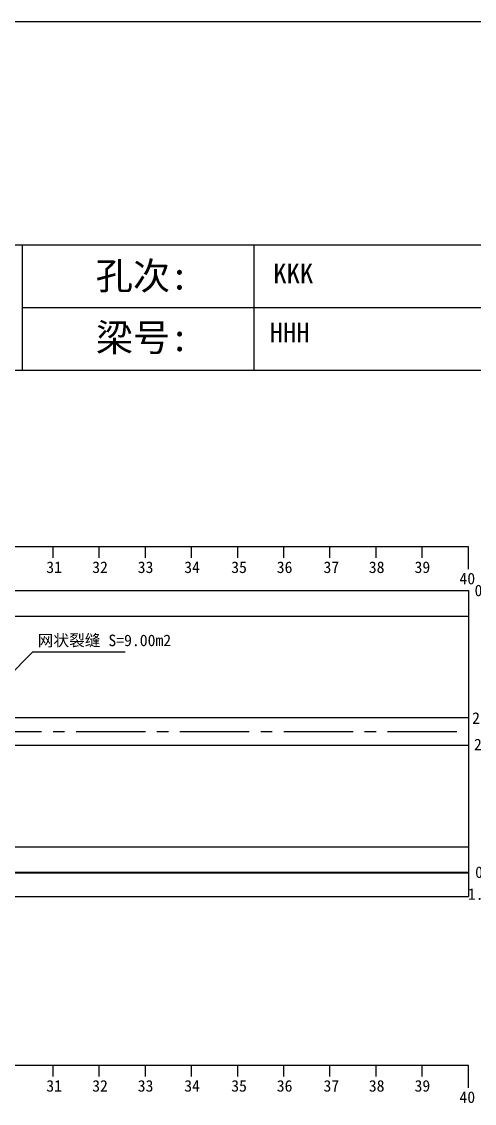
# Model space of a CAD drawing. Header units: millimetres. Extents: x -37 to 615, y -48 to 413.
# Drawn here: x 387 to 485.1, y 178.9 to 413.2 of the extents above; entities that cross this region are included whole.
import ezdxf

# ---------------------------------------------------------------- set-up
doc = ezdxf.new("R2010")
doc.units = ezdxf.units.MM
doc.linetypes.add('CENTER2', pattern=[1.125, 0.75, -0.125, 0.125, -0.125])
doc.layers.add('图层1', color=7, linetype='Continuous')
doc.layers.add('病害', color=5, linetype='Continuous')
doc.styles.get("Standard").update_dxf_attribs({"font": ''})
doc.styles.add('汉字', font='')
doc.styles.get('Standard').set_extended_font_data('SimSun')
doc.styles.get('汉字').set_extended_font_data('SimSun')

# ---------------------------------------------------------------- blocks, each defined once
blk = doc.blocks.new('chi')
at = {"color": 0}
for p, q in [((1187.409, -3078.8), (1147.409, -3078.8)), ((1178.409, -3079.041), (1178.409, -3078.8)), ((1179.409, -3079.041), (1179.409, -3078.8)), ((1180.409, -3079.041), (1180.409, -3078.8)), ((1181.409, -3079.041), (1181.409, -3078.8)), ((1182.409, -3079.041), (1182.409, -3078.8)), ((1183.409, -3079.041), (1183.409, -3078.8)), ((1184.409, -3079.041), (1184.409, -3078.8)), ((1185.409, -3079.041), (1185.409, -3078.8)), ((1186.409, -3079.041), (1186.409, -3078.8)), ((1187.409, -3079.283), (1187.409, -3078.8))]:
    blk.add_line(p, q, dxfattribs=at)
for s, p in [('31', (1178.261, -3079.368)), ('32', (1179.256, -3079.368)), ('33', (1180.243, -3079.368)), ('34', (1181.251, -3079.368)), ('35', (1182.269, -3079.368)), ('36', (1183.256, -3079.368)), ('37', (1184.269, -3079.368)), ('38', (1185.251, -3079.368)), ('39', (1186.242, -3079.368)), ('40', (1187.216, -3079.613))]:
    blk.add_text(s, height=0.25).set_placement(p)
blk = doc.blocks.new('kopp')
at = {"color": 0}
for p, q in [((1188.308, -3078.25), (1188.558, -3078.25)), ((1188.558, -3078.25), (1188.558, -3078.8)), ((1188.558, -3078.8), (1188.308, -3078.8)), ((1188.558, -3078.8), (1188.558, -3079.8)), ((1188.558, -3079.8), (1188.358, -3079.8)), ((1188.558, -3079.8), (1188.558, -3079.8)), ((1188.558, -3079.8), (1188.558, -3080.8)), ((1188.558, -3081.009), (1188.308, -3081.009)), ((1188.558, -3080.8), (1188.358, -3080.8)), ((1188.558, -3080.8), (1188.558, -3081.009)), ((1188.558, -3081.592), (1188.308, -3081.592)), ((1188.558, -3081.8), (1188.558, -3081.592)), ((1188.558, -3081.8), (1188.358, -3081.8)), ((1188.558, -3082.8), (1188.558, -3081.8)), ((1188.558, -3082.8), (1188.358, -3082.8)), ((1188.558, -3083.8), (1188.558, -3082.8)), ((1188.558, -3082.8), (1188.558, -3082.8)), ((1188.558, -3083.8), (1188.308, -3083.8)), ((1188.558, -3084.875), (1188.558, -3083.8)), ((1188.558, -3084.338), (1188.358, -3084.338)), ((1188.308, -3084.888), (1188.558, -3084.888))]:
    blk.add_line(p, q, dxfattribs=at)
for s, p in [('0.55', (1187.543, -3078.37)), ('0', (1188.086, -3078.891)), ('1', (1188.109, -3079.89)), ('2', (1188.15, -3080.842)), ('2.25', (1187.49, -3081.135)), ('2.25', (1187.53, -3081.708)), ('2', (1188.15, -3082.006)), ('1', (1188.109, -3082.959)), ('0', (1188.086, -3083.954)), ('0.55', (1187.556, -3084.474)), ('1.075', (1187.398, -3084.946))]:
    blk.add_text(s, height=0.25).set_placement(p)

msp = doc.modelspace()

# ---------------------------------------------------------------- linework, layer by layer
at = {"color": 0, "linetype": 'ByBlock'}
for p, q in [((0, 364.85), (529.17, 364.85)), ((387.13, 364.85), (387.13, 337.72)), ((437.29, 364.79), (437.29, 337.66)), ((136.5, 337.72), (529.17, 337.72))]:
    msp.add_line(p, q, dxfattribs=at)
at = {"color": 0}
for p, q in [((83.82, 289.93), (483.82, 289.93)), ((483.82, 289.93), (483.82, 223.68)), ((83.82, 262.43), (483.82, 262.43)), ((483.82, 262.43), (483.82, 259.43)), ((83.82, 256.43), (483.82, 256.43)), ((83.82, 234.43), (483.82, 234.43)), ((83.82, 228.93), (483.82, 228.93)), ((83.82, 228.81), (483.82, 228.81)), ((83.82, 223.68), (483.82, 223.68))]:
    msp.add_line(p, q, dxfattribs=at)
msp.add_line((83.82, 284.43), (483.82, 284.43))
at = {"color": 7}
for p, q in [((383.8, 271), (389.46, 276.66)), ((389.46, 276.66), (409.46, 276.66))]:
    msp.add_line(p, q, dxfattribs=at)
at = {"color": 1, "linetype": 'CENTER2', "ltscale": 20}
msp.add_line((83.82, 259.43), (483.82, 259.43), dxfattribs=at)
at = {"color": 3, "linetype": 'ByBlock'}
msp.add_lwpolyline([(-36.77, 413.19), (615.38, 413.19), (615.38, -47.93), (-36.77, -47.93)], close=True, dxfattribs=at)
at = {"layer": '病害', "color": 5}
for p, q in [((387.13, 364.85), (387.13, 337.72)), ((386.58, 337.72), (529.17, 337.72))]:
    msp.add_line(p, q, dxfattribs=at)
at = {"layer": '病害', "color": 0}
msp.add_line((387.14, 351.23), (529.17, 351.23), dxfattribs=at)

# ---------------------------------------------------------------- block references
at = {"color": 0, "xscale": 9.999999999994273, "yscale": 9.999999999994273, "zscale": 9.999999999994273}
for name, p in [('chi', (-11390.27, 31087.43)), ('kopp', (-11390.27, 31072.43)), ('chi', (-11390.27, 30975.09))]:
    msp.add_blockref(name, p, dxfattribs=at)

# ---------------------------------------------------------------- texts
at = {"color": 7}
msp.add_text('网状裂缝 S=9.00m2', height=2.5, dxfattribs=at).set_placement((390.46, 277.91))
at = {"linetype": 'ByBlock', "char_height": 4.25, "attachment_point": 1, "style": '汉字'}
for s, insert, width in [('{\\C0;KKK}', (441.52, 360.78), 77.4135), ('{\\C0;HHH}', (440.75, 347.98), 84.1186)]:
    msp.add_mtext(s, dxfattribs=dict(at, insert=insert, width=width))
at = {"layer": '图层1', "style": '汉字'}
for s, p in [('孔次:', (403.05, 355.16)), ('梁号:', (403.08, 341.8))]:
    msp.add_text(s, height=5.918, dxfattribs=at).set_placement(p)

doc.saveas('drawing.dxf')
